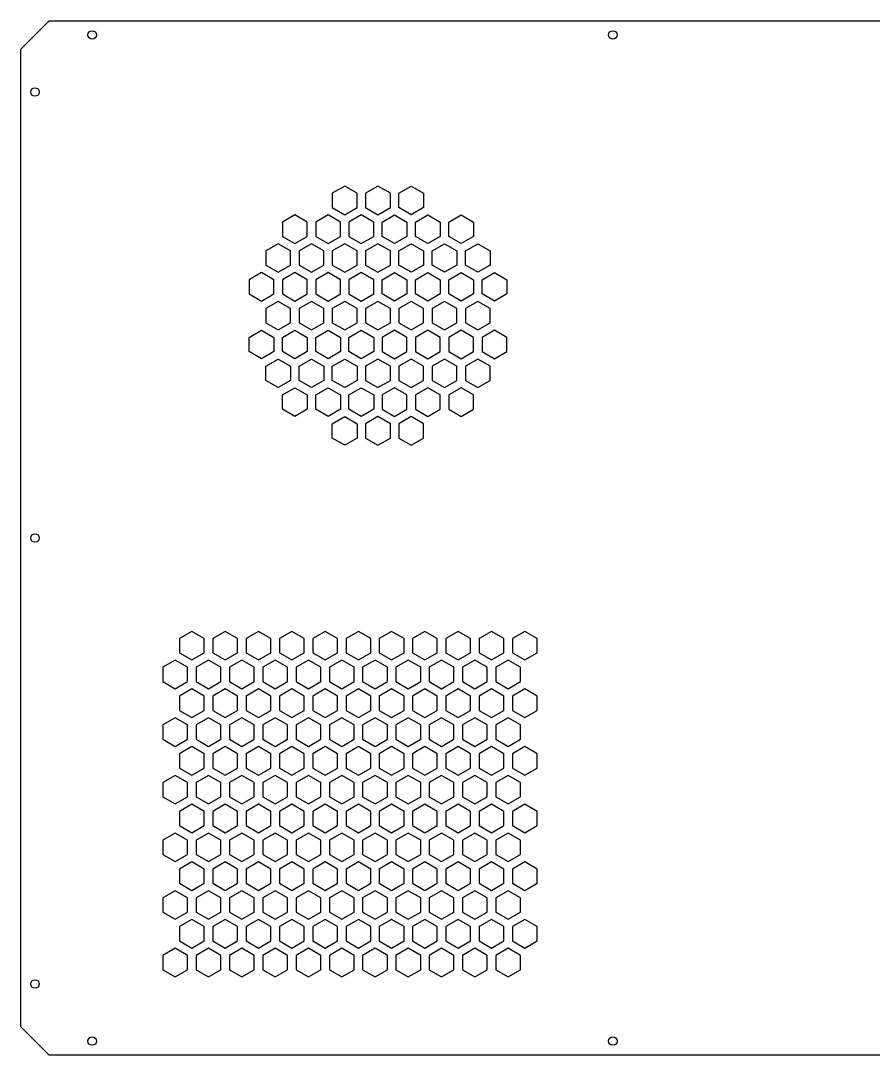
# Model space of a CAD drawing. Header units: millimetres. Extents: x -99 to 498, y -185 to 178.
# Drawn here: x -98.7 to 199.9, y -185 to 177.6 of the extents above; entities that cross this region are included whole.
import ezdxf

# ---------------------------------------------------------------- set-up
doc = ezdxf.new("R2010")
doc.units = ezdxf.units.MM
doc.header["$MEASUREMENT"] = 0
doc.layers.add('layer 1', color=3, linetype='Continuous', lineweight=25)
doc.layers.add('Shape2DView012', color=7, linetype='Continuous')

msp = doc.modelspace()

# ---------------------------------------------------------------- linework, layer by layer
at = {"layer": 'layer 1'}
for centre in [(-73.7082, 172.6), (108.692, 172.6), (-93.7082, 152.6), (-93.7082, -3.7), (-93.7082, -160), (-73.7082, -180), (108.692, -180)]:
    msp.add_circle(centre, 1.5, dxfattribs=at)
at = {"layer": 'Shape2DView012'}
for p, q in [((-98.7082, 167.6), (-88.7082, 177.6)), ((-88.7082, 177.6), (488.492, 177.6)), ((-98.7082, -175), (-98.7082, 167.6)), ((14.7572, 119.617), (10.427, 117.117)), ((10.427, 117.117), (10.427, 112.117)), ((19.0873, 117.117), (14.7572, 119.617)), ((19.0873, 112.117), (19.0873, 117.117)), ((26.4174, 119.617), (22.0873, 117.117)), ((22.0873, 117.117), (22.0873, 112.117)), ((30.7475, 117.117), (26.4174, 119.617)), ((30.7475, 112.117), (30.7475, 117.117)), ((33.7475, 117.117), (38.0777, 119.617)), ((33.7475, 112.117), (33.7475, 117.117)), ((38.0777, 119.617), (42.4078, 117.117)), ((42.4078, 117.117), (42.4078, 112.117)), ((-2.73322, 109.519), (-7.06335, 107.019)), ((1.59691, 107.019), (-2.73322, 109.519)), ((8.92703, 109.519), (4.59691, 107.019)), ((13.2572, 107.019), (8.92703, 109.519)), ((10.427, 112.117), (14.7572, 109.617)), ((14.7572, 109.617), (19.0873, 112.117)), ((20.5873, 109.519), (16.2572, 107.019)), ((24.9174, 107.019), (20.5873, 109.519)), ((22.0873, 112.117), (26.4174, 109.617)), ((26.4174, 109.617), (30.7475, 112.117)), ((27.9174, 107.019), (32.2475, 109.519)), ((32.2475, 109.519), (36.5777, 107.019)), ((38.0777, 109.617), (33.7475, 112.117)), ((42.4078, 112.117), (38.0777, 109.617)), ((39.5777, 107.019), (43.9078, 109.519)), ((43.9078, 109.519), (48.2379, 107.019)), ((51.2379, 107.019), (55.568, 109.519)), ((55.568, 109.519), (59.8982, 107.019)), ((-7.06335, 107.019), (-7.06335, 102.019)), ((1.59691, 102.019), (1.59691, 107.019)), ((4.59691, 107.019), (4.59691, 102.019)), ((13.2572, 102.019), (13.2572, 107.019)), ((16.2572, 107.019), (16.2572, 102.019)), ((24.9174, 102.019), (24.9174, 107.019)), ((27.9174, 102.019), (27.9174, 107.019)), ((36.5777, 107.019), (36.5777, 102.019)), ((39.5777, 102.019), (39.5777, 107.019)), ((48.2379, 107.019), (48.2379, 102.019)), ((51.2379, 102.019), (51.2379, 107.019)), ((59.8982, 107.019), (59.8982, 102.019)), ((-7.06335, 102.019), (-2.73322, 99.5192)), ((-2.73322, 99.5192), (1.59691, 102.019)), ((4.59691, 102.019), (8.92703, 99.5192)), ((8.92703, 99.5192), (13.2572, 102.019)), ((16.2572, 102.019), (20.5873, 99.5192)), ((20.5873, 99.5192), (24.9174, 102.019)), ((32.2475, 99.5192), (27.9174, 102.019)), ((36.5777, 102.019), (32.2475, 99.5192)), ((43.9078, 99.5192), (39.5777, 102.019)), ((48.2379, 102.019), (43.9078, 99.5192)), ((55.568, 99.5192), (51.2379, 102.019)), ((59.8982, 102.019), (55.568, 99.5192)), ((-8.56335, 99.4212), (-12.8935, 96.9212)), ((-4.23322, 96.9212), (-8.56335, 99.4212)), ((3.09691, 99.4212), (-1.23322, 96.9212)), ((7.42703, 96.9212), (3.09691, 99.4212)), ((14.7572, 99.4212), (10.427, 96.9212)), ((19.0873, 96.9212), (14.7572, 99.4212)), ((26.4174, 99.4212), (22.0873, 96.9212)), ((30.7475, 96.9212), (26.4174, 99.4212)), ((33.7475, 96.9212), (38.0777, 99.4212)), ((38.0777, 99.4212), (42.4078, 96.9212)), ((45.4078, 96.9212), (49.7379, 99.4212)), ((49.7379, 99.4212), (54.068, 96.9212)), ((57.068, 96.9212), (61.3982, 99.4212)), ((61.3982, 99.4212), (65.7283, 96.9212)), ((-12.8935, 96.9212), (-12.8935, 91.9212)), ((-4.23322, 91.9212), (-4.23322, 96.9212)), ((-1.23322, 96.9212), (-1.23322, 91.9212)), ((7.42703, 91.9212), (7.42703, 96.9212)), ((10.427, 96.9212), (10.427, 91.9212)), ((19.0873, 91.9212), (19.0873, 96.9212)), ((22.0873, 96.9212), (22.0873, 91.9212)), ((30.7475, 91.9212), (30.7475, 96.9212)), ((33.7475, 91.9212), (33.7475, 96.9212)), ((42.4078, 96.9212), (42.4078, 91.9212)), ((45.4078, 91.9212), (45.4078, 96.9212)), ((54.068, 96.9212), (54.068, 91.9212)), ((57.068, 91.9212), (57.068, 96.9212)), ((65.7283, 96.9212), (65.7283, 91.9212)), ((-12.8935, 91.9212), (-8.56335, 89.4212)), ((-8.56335, 89.4212), (-4.23322, 91.9212)), ((-1.23322, 91.9212), (3.09691, 89.4212)), ((3.09691, 89.4212), (7.42703, 91.9212)), ((10.427, 91.9212), (14.7572, 89.4212)), ((14.7572, 89.4212), (19.0873, 91.9212)), ((22.0873, 91.9212), (26.4174, 89.4212)), ((26.4174, 89.4212), (30.7475, 91.9212)), ((38.0777, 89.4212), (33.7475, 91.9212)), ((42.4078, 91.9212), (38.0777, 89.4212)), ((49.7379, 89.4212), (45.4078, 91.9212)), ((54.068, 91.9212), (49.7379, 89.4212)), ((61.3982, 89.4212), (57.068, 91.9212)), ((65.7283, 91.9212), (61.3982, 89.4212)), ((-14.3935, 89.3231), (-18.7236, 86.8231)), ((-10.0633, 86.8231), (-14.3935, 89.3231)), ((-2.73322, 89.3231), (-7.06335, 86.8231)), ((1.59691, 86.8231), (-2.73322, 89.3231)), ((8.92703, 89.3231), (4.59691, 86.8231)), ((13.2572, 86.8231), (8.92703, 89.3231)), ((20.5873, 89.3231), (16.2572, 86.8231)), ((24.9174, 86.8231), (20.5873, 89.3231)), ((27.9174, 86.8231), (32.2475, 89.3231)), ((32.2475, 89.3231), (36.5777, 86.8231)), ((39.5777, 86.8231), (43.9078, 89.3231)), ((43.9078, 89.3231), (48.2379, 86.8231)), ((51.2379, 86.8231), (55.568, 89.3231)), ((55.568, 89.3231), (59.8982, 86.8231)), ((62.8982, 86.8231), (67.2283, 89.3231)), ((67.2283, 89.3231), (71.5584, 86.8231)), ((-18.7236, 86.8231), (-18.7236, 81.8231)), ((-10.0633, 81.8231), (-10.0633, 86.8231)), ((-7.06335, 86.8231), (-7.06335, 81.8231)), ((1.59691, 81.8231), (1.59691, 86.8231)), ((4.59691, 86.8231), (4.59691, 81.8231)), ((13.2572, 81.8231), (13.2572, 86.8231)), ((16.2572, 86.8231), (16.2572, 81.8231)), ((24.9174, 81.8231), (24.9174, 86.8231)), ((27.9174, 81.8231), (27.9174, 86.8231)), ((36.5777, 86.8231), (36.5777, 81.8231)), ((39.5777, 81.8231), (39.5777, 86.8231)), ((48.2379, 86.8231), (48.2379, 81.8231)), ((51.2379, 81.8231), (51.2379, 86.8231)), ((59.8982, 86.8231), (59.8982, 81.8231)), ((62.8982, 81.8231), (62.8982, 86.8231)), ((71.5584, 86.8231), (71.5584, 81.8231)), ((-18.7236, 81.8231), (-14.3935, 79.3231)), ((-14.3935, 79.3231), (-10.0633, 81.8231)), ((-7.06335, 81.8231), (-2.73322, 79.3231)), ((-2.73322, 79.3231), (1.59691, 81.8231)), ((4.59691, 81.8231), (8.92703, 79.3231)), ((8.92703, 79.3231), (13.2572, 81.8231)), ((16.2572, 81.8231), (20.5873, 79.3231)), ((20.5873, 79.3231), (24.9174, 81.8231)), ((32.2475, 79.3231), (27.9174, 81.8231)), ((36.5777, 81.8231), (32.2475, 79.3231)), ((43.9078, 79.3231), (39.5777, 81.8231)), ((48.2379, 81.8231), (43.9078, 79.3231)), ((55.568, 79.3231), (51.2379, 81.8231)), ((59.8982, 81.8231), (55.568, 79.3231)), ((67.2283, 79.3231), (62.8982, 81.8231)), ((71.5584, 81.8231), (67.2283, 79.3231)), ((-8.56335, 79.225), (-12.8935, 76.725)), ((-12.8935, 76.725), (-12.8935, 71.725)), ((-4.23322, 76.725), (-8.56335, 79.225)), ((-4.23322, 71.725), (-4.23322, 76.725)), ((3.09691, 79.225), (-1.23322, 76.725)), ((-1.23322, 76.725), (-1.23322, 71.725)), ((7.42703, 76.725), (3.09691, 79.225)), ((7.42703, 71.725), (7.42703, 76.725)), ((14.7572, 79.225), (10.427, 76.725)), ((10.427, 76.725), (10.427, 71.725)), ((19.0873, 76.725), (14.7572, 79.225)), ((19.0873, 71.725), (19.0873, 76.725)), ((26.4174, 79.225), (22.0873, 76.725)), ((22.0873, 76.725), (22.0873, 71.725)), ((30.7475, 76.725), (26.4174, 79.225)), ((30.7475, 71.725), (30.7475, 76.725)), ((38.0777, 79.225), (33.7475, 76.725)), ((33.7475, 76.725), (33.7475, 71.725)), ((42.4078, 76.725), (38.0777, 79.225)), ((42.4078, 71.725), (42.4078, 76.725)), ((49.7379, 79.225), (45.4078, 76.725)), ((45.4078, 76.725), (45.4078, 71.725)), ((54.068, 76.725), (49.7379, 79.225)), ((54.068, 71.725), (54.068, 76.725)), ((61.3982, 79.225), (57.068, 76.725)), ((57.068, 76.725), (57.068, 71.725)), ((65.7283, 76.725), (61.3982, 79.225)), ((65.7283, 71.725), (65.7283, 76.725)), ((-18.7236, 66.6269), (-14.3935, 69.1269)), ((-14.3935, 69.1269), (-10.0633, 66.6269)), ((-12.8935, 71.725), (-8.56335, 69.225)), ((-8.56335, 69.225), (-4.23322, 71.725)), ((-7.06335, 66.6269), (-2.73322, 69.1269)), ((-2.73322, 69.1269), (1.59691, 66.6269)), ((-1.23322, 71.725), (3.09691, 69.225)), ((3.09691, 69.225), (7.42703, 71.725)), ((4.59691, 66.6269), (8.92703, 69.1269)), ((8.92703, 69.1269), (13.2572, 66.6269)), ((10.427, 71.725), (14.7572, 69.225)), ((14.7572, 69.225), (19.0873, 71.725)), ((16.2572, 66.6269), (20.5873, 69.1269)), ((20.5873, 69.1269), (24.9174, 66.6269)), ((22.0873, 71.725), (26.4174, 69.225)), ((26.4174, 69.225), (30.7475, 71.725)), ((32.2475, 69.1269), (27.9174, 66.6269)), ((36.5777, 66.6269), (32.2475, 69.1269)), ((33.7475, 71.725), (38.0777, 69.225)), ((38.0777, 69.225), (42.4078, 71.725)), ((43.9078, 69.1269), (39.5777, 66.6269)), ((48.2379, 66.6269), (43.9078, 69.1269)), ((45.4078, 71.725), (49.7379, 69.225)), ((49.7379, 69.225), (54.068, 71.725)), ((55.568, 69.1269), (51.2379, 66.6269)), ((59.8982, 66.6269), (55.568, 69.1269)), ((57.068, 71.725), (61.3982, 69.225)), ((61.3982, 69.225), (65.7283, 71.725)), ((67.2283, 69.1269), (62.8982, 66.6269)), ((71.5584, 66.6269), (67.2283, 69.1269)), ((-18.7236, 61.6269), (-18.7236, 66.6269)), ((-10.0633, 66.6269), (-10.0633, 61.6269)), ((-7.06335, 61.6269), (-7.06335, 66.6269)), ((1.59691, 66.6269), (1.59691, 61.6269)), ((4.59691, 61.6269), (4.59691, 66.6269)), ((13.2572, 66.6269), (13.2572, 61.6269)), ((16.2572, 61.6269), (16.2572, 66.6269)), ((24.9174, 66.6269), (24.9174, 61.6269)), ((27.9174, 66.6269), (27.9174, 61.6269)), ((36.5777, 61.6269), (36.5777, 66.6269)), ((39.5777, 66.6269), (39.5777, 61.6269)), ((48.2379, 61.6269), (48.2379, 66.6269)), ((51.2379, 66.6269), (51.2379, 61.6269)), ((59.8982, 61.6269), (59.8982, 66.6269)), ((62.8982, 66.6269), (62.8982, 61.6269)), ((71.5584, 61.6269), (71.5584, 66.6269)), ((-14.3935, 59.1269), (-18.7236, 61.6269)), ((-10.0633, 61.6269), (-14.3935, 59.1269)), ((-12.8935, 56.5288), (-8.56335, 59.0288)), ((-8.56335, 59.0288), (-4.23322, 56.5288)), ((-2.73322, 59.1269), (-7.06335, 61.6269)), ((1.59691, 61.6269), (-2.73322, 59.1269)), ((-1.23322, 56.5288), (3.09691, 59.0288)), ((3.09691, 59.0288), (7.42703, 56.5288)), ((8.92703, 59.1269), (4.59691, 61.6269)), ((13.2572, 61.6269), (8.92703, 59.1269)), ((10.427, 56.5288), (14.7572, 59.0288)), ((14.7572, 59.0288), (19.0873, 56.5288)), ((20.5873, 59.1269), (16.2572, 61.6269)), ((24.9174, 61.6269), (20.5873, 59.1269)), ((26.4174, 59.0288), (22.0873, 56.5288)), ((30.7475, 56.5288), (26.4174, 59.0288)), ((27.9174, 61.6269), (32.2475, 59.1269)), ((32.2475, 59.1269), (36.5777, 61.6269)), ((38.0777, 59.0288), (33.7475, 56.5288)), ((42.4078, 56.5288), (38.0777, 59.0288)), ((39.5777, 61.6269), (43.9078, 59.1269)), ((43.9078, 59.1269), (48.2379, 61.6269)), ((49.7379, 59.0288), (45.4078, 56.5288)), ((54.068, 56.5288), (49.7379, 59.0288)), ((51.2379, 61.6269), (55.568, 59.1269)), ((55.568, 59.1269), (59.8982, 61.6269)), ((61.3982, 59.0288), (57.068, 56.5288)), ((65.7283, 56.5288), (61.3982, 59.0288)), ((62.8982, 61.6269), (67.2283, 59.1269)), ((67.2283, 59.1269), (71.5584, 61.6269)), ((-12.8935, 51.5288), (-12.8935, 56.5288)), ((-4.23322, 56.5288), (-4.23322, 51.5288)), ((-1.23322, 51.5288), (-1.23322, 56.5288)), ((7.42703, 56.5288), (7.42703, 51.5288)), ((10.427, 51.5288), (10.427, 56.5288)), ((19.0873, 56.5288), (19.0873, 51.5288)), ((22.0873, 56.5288), (22.0873, 51.5288)), ((30.7475, 51.5288), (30.7475, 56.5288)), ((33.7475, 56.5288), (33.7475, 51.5288)), ((42.4078, 51.5288), (42.4078, 56.5288)), ((45.4078, 56.5288), (45.4078, 51.5288)), ((54.068, 51.5288), (54.068, 56.5288)), ((57.068, 56.5288), (57.068, 51.5288)), ((65.7283, 51.5288), (65.7283, 56.5288)), ((-8.56335, 49.0288), (-12.8935, 51.5288)), ((-4.23322, 51.5288), (-8.56335, 49.0288)), ((3.09691, 49.0288), (-1.23322, 51.5288)), ((7.42703, 51.5288), (3.09691, 49.0288)), ((14.7572, 49.0288), (10.427, 51.5288)), ((19.0873, 51.5288), (14.7572, 49.0288)), ((22.0873, 51.5288), (26.4174, 49.0288)), ((26.4174, 49.0288), (30.7475, 51.5288)), ((33.7475, 51.5288), (38.0777, 49.0288)), ((38.0777, 49.0288), (42.4078, 51.5288)), ((45.4078, 51.5288), (49.7379, 49.0288)), ((49.7379, 49.0288), (54.068, 51.5288)), ((57.068, 51.5288), (61.3982, 49.0288)), ((61.3982, 49.0288), (65.7283, 51.5288)), ((-7.06335, 46.4308), (-2.73322, 48.9308)), ((-2.73322, 48.9308), (1.59691, 46.4308)), ((4.59691, 46.4308), (8.92703, 48.9308)), ((8.92703, 48.9308), (13.2572, 46.4308)), ((16.2572, 46.4308), (20.5873, 48.9308)), ((20.5873, 48.9308), (24.9174, 46.4308)), ((32.2475, 48.9308), (27.9174, 46.4308)), ((36.5777, 46.4308), (32.2475, 48.9308)), ((43.9078, 48.9308), (39.5777, 46.4308)), ((48.2379, 46.4308), (43.9078, 48.9308)), ((55.568, 48.9308), (51.2379, 46.4308)), ((59.8982, 46.4308), (55.568, 48.9308)), ((-7.06335, 41.4308), (-7.06335, 46.4308)), ((1.59691, 46.4308), (1.59691, 41.4308)), ((4.59691, 41.4308), (4.59691, 46.4308)), ((13.2572, 46.4308), (13.2572, 41.4308)), ((16.2572, 41.4308), (16.2572, 46.4308)), ((24.9174, 46.4308), (24.9174, 41.4308)), ((27.9174, 46.4308), (27.9174, 41.4308)), ((36.5777, 41.4308), (36.5777, 46.4308)), ((39.5777, 46.4308), (39.5777, 41.4308)), ((48.2379, 41.4308), (48.2379, 46.4308)), ((51.2379, 46.4308), (51.2379, 41.4308)), ((59.8982, 41.4308), (59.8982, 46.4308)), ((-2.73322, 38.9308), (-7.06335, 41.4308)), ((1.59691, 41.4308), (-2.73322, 38.9308)), ((8.92703, 38.9308), (4.59691, 41.4308)), ((13.2572, 41.4308), (8.92703, 38.9308)), ((20.5873, 38.9308), (16.2572, 41.4308)), ((24.9174, 41.4308), (20.5873, 38.9308)), ((27.9174, 41.4308), (32.2475, 38.9308)), ((32.2475, 38.9308), (36.5777, 41.4308)), ((39.5777, 41.4308), (43.9078, 38.9308)), ((43.9078, 38.9308), (48.2379, 41.4308)), ((51.2379, 41.4308), (55.568, 38.9308)), ((55.568, 38.9308), (59.8982, 41.4308)), ((10.427, 36.3327), (14.7572, 38.8327)), ((10.427, 31.3327), (10.427, 36.3327)), ((14.7572, 38.8327), (19.0873, 36.3327)), ((19.0873, 36.3327), (19.0873, 31.3327)), ((26.4174, 38.8327), (22.0873, 36.3327)), ((22.0873, 36.3327), (22.0873, 31.3327)), ((30.7475, 36.3327), (26.4174, 38.8327)), ((30.7475, 31.3327), (30.7475, 36.3327)), ((38.0777, 38.8327), (33.7475, 36.3327)), ((33.7475, 36.3327), (33.7475, 31.3327)), ((42.4078, 36.3327), (38.0777, 38.8327)), ((42.4078, 31.3327), (42.4078, 36.3327)), ((14.7572, 28.8327), (10.427, 31.3327)), ((19.0873, 31.3327), (14.7572, 28.8327)), ((22.0873, 31.3327), (26.4174, 28.8327)), ((26.4174, 28.8327), (30.7475, 31.3327)), ((33.7475, 31.3327), (38.0777, 28.8327)), ((38.0777, 28.8327), (42.4078, 31.3327)), ((-38.75, -36.4212), (-43.0801, -38.9212)), ((-43.0801, -38.9212), (-43.0801, -43.9212)), ((-34.4199, -38.9212), (-38.75, -36.4212)), ((-34.4199, -43.9212), (-34.4199, -38.9212)), ((-27.0898, -36.4212), (-31.4199, -38.9212)), ((-31.4199, -38.9212), (-31.4199, -43.9212)), ((-22.7596, -38.9212), (-27.0898, -36.4212)), ((-22.7596, -43.9212), (-22.7596, -38.9212)), ((-15.4295, -36.4212), (-19.7596, -38.9212)), ((-19.7596, -38.9212), (-19.7596, -43.9212)), ((-11.0994, -38.9212), (-15.4295, -36.4212)), ((-11.0994, -43.9212), (-11.0994, -38.9212)), ((-3.76925, -36.4212), (-8.09938, -38.9212)), ((-8.09938, -38.9212), (-8.09938, -43.9212)), ((0.56088, -38.9212), (-3.76925, -36.4212)), ((0.56088, -43.9212), (0.56088, -38.9212)), ((7.891, -36.4212), (3.56088, -38.9212)), ((3.56088, -38.9212), (3.56088, -43.9212)), ((12.2211, -38.9212), (7.891, -36.4212)), ((12.2211, -43.9212), (12.2211, -38.9212)), ((19.5513, -36.4212), (15.2211, -38.9212)), ((15.2211, -38.9212), (15.2211, -43.9212)), ((23.8814, -38.9212), (19.5513, -36.4212)), ((23.8814, -43.9212), (23.8814, -38.9212)), ((31.2115, -36.4212), (26.8814, -38.9212)), ((26.8814, -38.9212), (26.8814, -43.9212)), ((35.5416, -38.9212), (31.2115, -36.4212)), ((35.5416, -43.9212), (35.5416, -38.9212)), ((42.8718, -36.4212), (38.5416, -38.9212)), ((38.5416, -38.9212), (38.5416, -43.9212)), ((47.2019, -38.9212), (42.8718, -36.4212)), ((47.2019, -43.9212), (47.2019, -38.9212)), ((54.532, -36.4212), (50.2019, -38.9212)), ((50.2019, -38.9212), (50.2019, -43.9212)), ((58.8621, -38.9212), (54.532, -36.4212)), ((58.8621, -43.9212), (58.8621, -38.9212)), ((66.1923, -36.4212), (61.8621, -38.9212)), ((61.8621, -38.9212), (61.8621, -43.9212)), ((70.5224, -38.9212), (66.1923, -36.4212)), ((70.5224, -43.9212), (70.5224, -38.9212)), ((77.8525, -36.4212), (73.5224, -38.9212)), ((73.5224, -38.9212), (73.5224, -43.9212)), ((82.1827, -38.9212), (77.8525, -36.4212)), ((82.1827, -43.9212), (82.1827, -38.9212)), ((-44.5801, -46.5192), (-48.9103, -49.0192)), ((-40.25, -49.0192), (-44.5801, -46.5192)), ((-43.0801, -43.9212), (-38.75, -46.4212)), ((-38.75, -46.4212), (-34.4199, -43.9212)), ((-32.9199, -46.5192), (-37.25, -49.0192)), ((-28.5898, -49.0192), (-32.9199, -46.5192)), ((-31.4199, -43.9212), (-27.0898, -46.4212)), ((-27.0898, -46.4212), (-22.7596, -43.9212)), ((-21.2596, -46.5192), (-25.5898, -49.0192)), ((-16.9295, -49.0192), (-21.2596, -46.5192)), ((-19.7596, -43.9212), (-15.4295, -46.4212)), ((-15.4295, -46.4212), (-11.0994, -43.9212)), ((-9.59938, -46.5192), (-13.9295, -49.0192)), ((-5.26925, -49.0192), (-9.59938, -46.5192)), ((-8.09938, -43.9212), (-3.76925, -46.4212)), ((-3.76925, -46.4212), (0.56088, -43.9212)), ((2.06088, -46.5192), (-2.26925, -49.0192)), ((6.391, -49.0192), (2.06088, -46.5192)), ((3.56088, -43.9212), (7.891, -46.4212)), ((7.891, -46.4212), (12.2211, -43.9212)), ((13.7211, -46.5192), (9.391, -49.0192)), ((18.0513, -49.0192), (13.7211, -46.5192)), ((15.2211, -43.9212), (19.5513, -46.4212)), ((19.5513, -46.4212), (23.8814, -43.9212)), ((25.3814, -46.5192), (21.0513, -49.0192)), ((29.7115, -49.0192), (25.3814, -46.5192)), ((26.8814, -43.9212), (31.2115, -46.4212)), ((31.2115, -46.4212), (35.5416, -43.9212)), ((37.0416, -46.5192), (32.7115, -49.0192)), ((41.3718, -49.0192), (37.0416, -46.5192)), ((38.5416, -43.9212), (42.8718, -46.4212)), ((42.8718, -46.4212), (47.2019, -43.9212)), ((48.7019, -46.5192), (44.3718, -49.0192)), ((53.032, -49.0192), (48.7019, -46.5192)), ((50.2019, -43.9212), (54.532, -46.4212)), ((54.532, -46.4212), (58.8621, -43.9212)), ((60.3621, -46.5192), (56.032, -49.0192)), ((64.6923, -49.0192), (60.3621, -46.5192)), ((61.8621, -43.9212), (66.1923, -46.4212)), ((66.1923, -46.4212), (70.5224, -43.9212)), ((72.0224, -46.5192), (67.6923, -49.0192)), ((76.3525, -49.0192), (72.0224, -46.5192)), ((73.5224, -43.9212), (77.8525, -46.4212)), ((77.8525, -46.4212), (82.1827, -43.9212)), ((-48.9103, -49.0192), (-48.9103, -54.0192)), ((-40.25, -54.0192), (-40.25, -49.0192)), ((-37.25, -49.0192), (-37.25, -54.0192)), ((-28.5898, -54.0192), (-28.5898, -49.0192)), ((-25.5898, -49.0192), (-25.5898, -54.0192)), ((-16.9295, -54.0192), (-16.9295, -49.0192)), ((-13.9295, -49.0192), (-13.9295, -54.0192)), ((-5.26925, -54.0192), (-5.26925, -49.0192)), ((-2.26925, -49.0192), (-2.26925, -54.0192)), ((6.391, -54.0192), (6.391, -49.0192)), ((9.391, -49.0192), (9.391, -54.0192)), ((18.0513, -54.0192), (18.0513, -49.0192)), ((21.0513, -49.0192), (21.0513, -54.0192)), ((29.7115, -54.0192), (29.7115, -49.0192)), ((32.7115, -49.0192), (32.7115, -54.0192)), ((41.3718, -54.0192), (41.3718, -49.0192)), ((44.3718, -49.0192), (44.3718, -54.0192)), ((53.032, -54.0192), (53.032, -49.0192)), ((56.032, -49.0192), (56.032, -54.0192)), ((64.6923, -54.0192), (64.6923, -49.0192)), ((67.6923, -49.0192), (67.6923, -54.0192)), ((76.3525, -54.0192), (76.3525, -49.0192)), ((-48.9103, -54.0192), (-44.5801, -56.5192)), ((-44.5801, -56.5192), (-40.25, -54.0192)), ((-37.25, -54.0192), (-32.9199, -56.5192)), ((-32.9199, -56.5192), (-28.5898, -54.0192)), ((-25.5898, -54.0192), (-21.2596, -56.5192)), ((-21.2596, -56.5192), (-16.9295, -54.0192)), ((-13.9295, -54.0192), (-9.59938, -56.5192)), ((-9.59938, -56.5192), (-5.26925, -54.0192)), ((-2.26925, -54.0192), (2.06088, -56.5192)), ((2.06088, -56.5192), (6.391, -54.0192)), ((9.391, -54.0192), (13.7211, -56.5192)), ((13.7211, -56.5192), (18.0513, -54.0192)), ((21.0513, -54.0192), (25.3814, -56.5192)), ((25.3814, -56.5192), (29.7115, -54.0192)), ((32.7115, -54.0192), (37.0416, -56.5192)), ((37.0416, -56.5192), (41.3718, -54.0192)), ((44.3718, -54.0192), (48.7019, -56.5192)), ((48.7019, -56.5192), (53.032, -54.0192)), ((56.032, -54.0192), (60.3621, -56.5192)), ((60.3621, -56.5192), (64.6923, -54.0192)), ((67.6923, -54.0192), (72.0224, -56.5192)), ((72.0224, -56.5192), (76.3525, -54.0192)), ((-38.75, -56.6173), (-43.0801, -59.1173)), ((-34.4199, -59.1173), (-38.75, -56.6173)), ((-27.0898, -56.6173), (-31.4199, -59.1173)), ((-22.7596, -59.1173), (-27.0898, -56.6173)), ((-15.4295, -56.6173), (-19.7596, -59.1173)), ((-11.0994, -59.1173), (-15.4295, -56.6173)), ((-3.76925, -56.6173), (-8.09938, -59.1173)), ((0.56088, -59.1173), (-3.76925, -56.6173)), ((7.891, -56.6173), (3.56088, -59.1173)), ((12.2211, -59.1173), (7.891, -56.6173)), ((19.5513, -56.6173), (15.2211, -59.1173)), ((23.8814, -59.1173), (19.5513, -56.6173)), ((31.2115, -56.6173), (26.8814, -59.1173)), ((35.5416, -59.1173), (31.2115, -56.6173)), ((42.8718, -56.6173), (38.5416, -59.1173)), ((47.2019, -59.1173), (42.8718, -56.6173)), ((54.532, -56.6173), (50.2019, -59.1173)), ((58.8621, -59.1173), (54.532, -56.6173)), ((66.1923, -56.6173), (61.8621, -59.1173)), ((70.5224, -59.1173), (66.1923, -56.6173)), ((77.8525, -56.6173), (73.5224, -59.1173)), ((82.1827, -59.1173), (77.8525, -56.6173)), ((-43.0801, -59.1173), (-43.0801, -64.1173)), ((-34.4199, -64.1173), (-34.4199, -59.1173)), ((-31.4199, -59.1173), (-31.4199, -64.1173)), ((-22.7596, -64.1173), (-22.7596, -59.1173)), ((-19.7596, -59.1173), (-19.7596, -64.1173)), ((-11.0994, -64.1173), (-11.0994, -59.1173)), ((-8.09938, -59.1173), (-8.09938, -64.1173)), ((0.56088, -64.1173), (0.56088, -59.1173)), ((3.56088, -59.1173), (3.56088, -64.1173)), ((12.2211, -64.1173), (12.2211, -59.1173)), ((15.2211, -59.1173), (15.2211, -64.1173)), ((23.8814, -64.1173), (23.8814, -59.1173)), ((26.8814, -59.1173), (26.8814, -64.1173)), ((35.5416, -64.1173), (35.5416, -59.1173)), ((38.5416, -59.1173), (38.5416, -64.1173)), ((47.2019, -64.1173), (47.2019, -59.1173)), ((50.2019, -59.1173), (50.2019, -64.1173)), ((58.8621, -64.1173), (58.8621, -59.1173)), ((61.8621, -59.1173), (61.8621, -64.1173)), ((70.5224, -64.1173), (70.5224, -59.1173)), ((73.5224, -59.1173), (73.5224, -64.1173)), ((82.1827, -64.1173), (82.1827, -59.1173)), ((-43.0801, -64.1173), (-38.75, -66.6173)), ((-38.75, -66.6173), (-34.4199, -64.1173)), ((-31.4199, -64.1173), (-27.0898, -66.6173)), ((-27.0898, -66.6173), (-22.7596, -64.1173)), ((-19.7596, -64.1173), (-15.4295, -66.6173)), ((-15.4295, -66.6173), (-11.0994, -64.1173)), ((-8.09938, -64.1173), (-3.76925, -66.6173)), ((-3.76925, -66.6173), (0.56088, -64.1173)), ((3.56088, -64.1173), (7.891, -66.6173)), ((7.891, -66.6173), (12.2211, -64.1173)), ((15.2211, -64.1173), (19.5513, -66.6173)), ((19.5513, -66.6173), (23.8814, -64.1173)), ((26.8814, -64.1173), (31.2115, -66.6173)), ((31.2115, -66.6173), (35.5416, -64.1173)), ((38.5416, -64.1173), (42.8718, -66.6173)), ((42.8718, -66.6173), (47.2019, -64.1173)), ((50.2019, -64.1173), (54.532, -66.6173)), ((54.532, -66.6173), (58.8621, -64.1173)), ((61.8621, -64.1173), (66.1923, -66.6173)), ((66.1923, -66.6173), (70.5224, -64.1173)), ((73.5224, -64.1173), (77.8525, -66.6173)), ((77.8525, -66.6173), (82.1827, -64.1173)), ((-44.5801, -66.7154), (-48.9103, -69.2154)), ((-40.25, -69.2154), (-44.5801, -66.7154)), ((-32.9199, -66.7154), (-37.25, -69.2154)), ((-28.5898, -69.2154), (-32.9199, -66.7154)), ((-21.2596, -66.7154), (-25.5898, -69.2154)), ((-16.9295, -69.2154), (-21.2596, -66.7154)), ((-9.59938, -66.7154), (-13.9295, -69.2154)), ((-5.26925, -69.2154), (-9.59938, -66.7154)), ((2.06088, -66.7154), (-2.26925, -69.2154)), ((6.391, -69.2154), (2.06088, -66.7154)), ((13.7211, -66.7154), (9.391, -69.2154)), ((18.0513, -69.2154), (13.7211, -66.7154)), ((25.3814, -66.7154), (21.0513, -69.2154)), ((29.7115, -69.2154), (25.3814, -66.7154)), ((37.0416, -66.7154), (32.7115, -69.2154)), ((41.3718, -69.2154), (37.0416, -66.7154)), ((48.7019, -66.7154), (44.3718, -69.2154)), ((53.032, -69.2154), (48.7019, -66.7154)), ((60.3621, -66.7154), (56.032, -69.2154)), ((64.6923, -69.2154), (60.3621, -66.7154)), ((72.0224, -66.7154), (67.6923, -69.2154)), ((76.3525, -69.2154), (72.0224, -66.7154)), ((-48.9103, -69.2154), (-48.9103, -74.2154)), ((-40.25, -74.2154), (-40.25, -69.2154)), ((-37.25, -69.2154), (-37.25, -74.2154)), ((-28.5898, -74.2154), (-28.5898, -69.2154)), ((-25.5898, -69.2154), (-25.5898, -74.2154)), ((-16.9295, -74.2154), (-16.9295, -69.2154)), ((-13.9295, -69.2154), (-13.9295, -74.2154)), ((-5.26925, -74.2154), (-5.26925, -69.2154)), ((-2.26925, -69.2154), (-2.26925, -74.2154)), ((6.391, -74.2154), (6.391, -69.2154)), ((9.391, -69.2154), (9.391, -74.2154)), ((18.0513, -74.2154), (18.0513, -69.2154)), ((21.0513, -69.2154), (21.0513, -74.2154)), ((29.7115, -74.2154), (29.7115, -69.2154)), ((32.7115, -69.2154), (32.7115, -74.2154)), ((41.3718, -74.2154), (41.3718, -69.2154)), ((44.3718, -69.2154), (44.3718, -74.2154)), ((53.032, -74.2154), (53.032, -69.2154)), ((56.032, -69.2154), (56.032, -74.2154)), ((64.6923, -74.2154), (64.6923, -69.2154)), ((67.6923, -69.2154), (67.6923, -74.2154)), ((76.3525, -74.2154), (76.3525, -69.2154)), ((-48.9103, -74.2154), (-44.5801, -76.7154)), ((-44.5801, -76.7154), (-40.25, -74.2154)), ((-37.25, -74.2154), (-32.9199, -76.7154)), ((-32.9199, -76.7154), (-28.5898, -74.2154)), ((-25.5898, -74.2154), (-21.2596, -76.7154)), ((-21.2596, -76.7154), (-16.9295, -74.2154)), ((-13.9295, -74.2154), (-9.59938, -76.7154)), ((-9.59938, -76.7154), (-5.26925, -74.2154)), ((-2.26925, -74.2154), (2.06088, -76.7154)), ((2.06088, -76.7154), (6.391, -74.2154)), ((9.391, -74.2154), (13.7211, -76.7154)), ((13.7211, -76.7154), (18.0513, -74.2154)), ((21.0513, -74.2154), (25.3814, -76.7154)), ((25.3814, -76.7154), (29.7115, -74.2154)), ((32.7115, -74.2154), (37.0416, -76.7154)), ((37.0416, -76.7154), (41.3718, -74.2154)), ((44.3718, -74.2154), (48.7019, -76.7154)), ((48.7019, -76.7154), (53.032, -74.2154)), ((56.032, -74.2154), (60.3621, -76.7154)), ((60.3621, -76.7154), (64.6923, -74.2154)), ((67.6923, -74.2154), (72.0224, -76.7154)), ((72.0224, -76.7154), (76.3525, -74.2154)), ((-38.75, -76.8135), (-43.0801, -79.3135)), ((-43.0801, -79.3135), (-43.0801, -84.3135)), ((-34.4199, -79.3135), (-38.75, -76.8135)), ((-34.4199, -84.3135), (-34.4199, -79.3135)), ((-27.0898, -76.8135), (-31.4199, -79.3135)), ((-31.4199, -79.3135), (-31.4199, -84.3135)), ((-22.7596, -79.3135), (-27.0898, -76.8135)), ((-22.7596, -84.3135), (-22.7596, -79.3135)), ((-15.4295, -76.8135), (-19.7596, -79.3135)), ((-19.7596, -79.3135), (-19.7596, -84.3135)), ((-11.0994, -79.3135), (-15.4295, -76.8135)), ((-11.0994, -84.3135), (-11.0994, -79.3135)), ((-3.76925, -76.8135), (-8.09938, -79.3135)), ((-8.09938, -79.3135), (-8.09938, -84.3135)), ((0.56088, -79.3135), (-3.76925, -76.8135)), ((0.56088, -84.3135), (0.56088, -79.3135)), ((7.891, -76.8135), (3.56088, -79.3135)), ((3.56088, -79.3135), (3.56088, -84.3135)), ((12.2211, -79.3135), (7.891, -76.8135)), ((12.2211, -84.3135), (12.2211, -79.3135)), ((19.5513, -76.8135), (15.2211, -79.3135)), ((15.2211, -79.3135), (15.2211, -84.3135)), ((23.8814, -79.3135), (19.5513, -76.8135)), ((23.8814, -84.3135), (23.8814, -79.3135)), ((31.2115, -76.8135), (26.8814, -79.3135)), ((26.8814, -79.3135), (26.8814, -84.3135)), ((35.5416, -79.3135), (31.2115, -76.8135)), ((35.5416, -84.3135), (35.5416, -79.3135)), ((42.8718, -76.8135), (38.5416, -79.3135)), ((38.5416, -79.3135), (38.5416, -84.3135)), ((47.2019, -79.3135), (42.8718, -76.8135)), ((47.2019, -84.3135), (47.2019, -79.3135)), ((54.532, -76.8135), (50.2019, -79.3135)), ((50.2019, -79.3135), (50.2019, -84.3135)), ((58.8621, -79.3135), (54.532, -76.8135)), ((58.8621, -84.3135), (58.8621, -79.3135)), ((66.1923, -76.8135), (61.8621, -79.3135)), ((61.8621, -79.3135), (61.8621, -84.3135)), ((70.5224, -79.3135), (66.1923, -76.8135)), ((70.5224, -84.3135), (70.5224, -79.3135)), ((77.8525, -76.8135), (73.5224, -79.3135)), ((73.5224, -79.3135), (73.5224, -84.3135)), ((82.1827, -79.3135), (77.8525, -76.8135)), ((82.1827, -84.3135), (82.1827, -79.3135)), ((-44.5801, -86.9115), (-48.9103, -89.4115)), ((-40.25, -89.4115), (-44.5801, -86.9115)), ((-43.0801, -84.3135), (-38.75, -86.8135)), ((-38.75, -86.8135), (-34.4199, -84.3135)), ((-32.9199, -86.9115), (-37.25, -89.4115)), ((-28.5898, -89.4115), (-32.9199, -86.9115)), ((-31.4199, -84.3135), (-27.0898, -86.8135)), ((-27.0898, -86.8135), (-22.7596, -84.3135)), ((-21.2596, -86.9115), (-25.5898, -89.4115)), ((-16.9295, -89.4115), (-21.2596, -86.9115)), ((-19.7596, -84.3135), (-15.4295, -86.8135)), ((-15.4295, -86.8135), (-11.0994, -84.3135)), ((-9.59938, -86.9115), (-13.9295, -89.4115)), ((-5.26925, -89.4115), (-9.59938, -86.9115)), ((-8.09938, -84.3135), (-3.76925, -86.8135)), ((-3.76925, -86.8135), (0.56088, -84.3135)), ((2.06088, -86.9115), (-2.26925, -89.4115)), ((6.391, -89.4115), (2.06088, -86.9115)), ((3.56088, -84.3135), (7.891, -86.8135)), ((7.891, -86.8135), (12.2211, -84.3135)), ((13.7211, -86.9115), (9.391, -89.4115)), ((18.0513, -89.4115), (13.7211, -86.9115)), ((15.2211, -84.3135), (19.5513, -86.8135)), ((19.5513, -86.8135), (23.8814, -84.3135)), ((25.3814, -86.9115), (21.0513, -89.4115)), ((29.7115, -89.4115), (25.3814, -86.9115)), ((26.8814, -84.3135), (31.2115, -86.8135)), ((31.2115, -86.8135), (35.5416, -84.3135)), ((37.0416, -86.9115), (32.7115, -89.4115)), ((41.3718, -89.4115), (37.0416, -86.9115)), ((38.5416, -84.3135), (42.8718, -86.8135)), ((42.8718, -86.8135), (47.2019, -84.3135)), ((48.7019, -86.9115), (44.3718, -89.4115)), ((53.032, -89.4115), (48.7019, -86.9115)), ((50.2019, -84.3135), (54.532, -86.8135)), ((54.532, -86.8135), (58.8621, -84.3135)), ((60.3621, -86.9115), (56.032, -89.4115)), ((64.6923, -89.4115), (60.3621, -86.9115)), ((61.8621, -84.3135), (66.1923, -86.8135)), ((66.1923, -86.8135), (70.5224, -84.3135)), ((72.0224, -86.9115), (67.6923, -89.4115)), ((76.3525, -89.4115), (72.0224, -86.9115)), ((73.5224, -84.3135), (77.8525, -86.8135)), ((77.8525, -86.8135), (82.1827, -84.3135)), ((-48.9103, -89.4115), (-48.9103, -94.4115)), ((-40.25, -94.4115), (-40.25, -89.4115)), ((-37.25, -89.4115), (-37.25, -94.4115)), ((-28.5898, -94.4115), (-28.5898, -89.4115)), ((-25.5898, -89.4115), (-25.5898, -94.4115)), ((-16.9295, -94.4115), (-16.9295, -89.4115)), ((-13.9295, -89.4115), (-13.9295, -94.4115)), ((-5.26925, -94.4115), (-5.26925, -89.4115)), ((-2.26925, -89.4115), (-2.26925, -94.4115)), ((6.391, -94.4115), (6.391, -89.4115)), ((9.391, -89.4115), (9.391, -94.4115)), ((18.0513, -94.4115), (18.0513, -89.4115)), ((21.0513, -89.4115), (21.0513, -94.4115)), ((29.7115, -94.4115), (29.7115, -89.4115)), ((32.7115, -89.4115), (32.7115, -94.4115)), ((41.3718, -94.4115), (41.3718, -89.4115)), ((44.3718, -89.4115), (44.3718, -94.4115)), ((53.032, -94.4115), (53.032, -89.4115)), ((56.032, -89.4115), (56.032, -94.4115)), ((64.6923, -94.4115), (64.6923, -89.4115)), ((67.6923, -89.4115), (67.6923, -94.4115)), ((76.3525, -94.4115), (76.3525, -89.4115)), ((-48.9103, -94.4115), (-44.5801, -96.9115)), ((-44.5801, -96.9115), (-40.25, -94.4115)), ((-38.75, -97.0096), (-43.0801, -99.5096)), ((-34.4199, -99.5096), (-38.75, -97.0096)), ((-37.25, -94.4115), (-32.9199, -96.9115)), ((-32.9199, -96.9115), (-28.5898, -94.4115)), ((-27.0898, -97.0096), (-31.4199, -99.5096)), ((-22.7596, -99.5096), (-27.0898, -97.0096)), ((-25.5898, -94.4115), (-21.2596, -96.9115)), ((-21.2596, -96.9115), (-16.9295, -94.4115)), ((-15.4295, -97.0096), (-19.7596, -99.5096)), ((-11.0994, -99.5096), (-15.4295, -97.0096)), ((-13.9295, -94.4115), (-9.59938, -96.9115)), ((-9.59938, -96.9115), (-5.26925, -94.4115)), ((-3.76925, -97.0096), (-8.09938, -99.5096)), ((0.56088, -99.5096), (-3.76925, -97.0096)), ((-2.26925, -94.4115), (2.06088, -96.9115)), ((2.06088, -96.9115), (6.391, -94.4115)), ((7.891, -97.0096), (3.56088, -99.5096)), ((12.2211, -99.5096), (7.891, -97.0096)), ((9.391, -94.4115), (13.7211, -96.9115)), ((13.7211, -96.9115), (18.0513, -94.4115)), ((19.5513, -97.0096), (15.2211, -99.5096)), ((23.8814, -99.5096), (19.5513, -97.0096)), ((21.0513, -94.4115), (25.3814, -96.9115)), ((25.3814, -96.9115), (29.7115, -94.4115)), ((31.2115, -97.0096), (26.8814, -99.5096)), ((35.5416, -99.5096), (31.2115, -97.0096)), ((32.7115, -94.4115), (37.0416, -96.9115)), ((37.0416, -96.9115), (41.3718, -94.4115)), ((42.8718, -97.0096), (38.5416, -99.5096)), ((47.2019, -99.5096), (42.8718, -97.0096)), ((44.3718, -94.4115), (48.7019, -96.9115)), ((48.7019, -96.9115), (53.032, -94.4115)), ((54.532, -97.0096), (50.2019, -99.5096)), ((58.8621, -99.5096), (54.532, -97.0096)), ((56.032, -94.4115), (60.3621, -96.9115)), ((60.3621, -96.9115), (64.6923, -94.4115)), ((66.1923, -97.0096), (61.8621, -99.5096)), ((70.5224, -99.5096), (66.1923, -97.0096)), ((67.6923, -94.4115), (72.0224, -96.9115)), ((72.0224, -96.9115), (76.3525, -94.4115)), ((77.8525, -97.0096), (73.5224, -99.5096)), ((82.1827, -99.5096), (77.8525, -97.0096)), ((-43.0801, -99.5096), (-43.0801, -104.51)), ((-34.4199, -104.51), (-34.4199, -99.5096)), ((-31.4199, -99.5096), (-31.4199, -104.51)), ((-22.7596, -104.51), (-22.7596, -99.5096)), ((-19.7596, -99.5096), (-19.7596, -104.51)), ((-11.0994, -104.51), (-11.0994, -99.5096)), ((-8.09938, -99.5096), (-8.09938, -104.51)), ((0.56088, -104.51), (0.56088, -99.5096)), ((3.56088, -99.5096), (3.56088, -104.51)), ((12.2211, -104.51), (12.2211, -99.5096)), ((15.2211, -99.5096), (15.2211, -104.51)), ((23.8814, -104.51), (23.8814, -99.5096)), ((26.8814, -99.5096), (26.8814, -104.51)), ((35.5416, -104.51), (35.5416, -99.5096)), ((38.5416, -99.5096), (38.5416, -104.51)), ((47.2019, -104.51), (47.2019, -99.5096)), ((50.2019, -99.5096), (50.2019, -104.51)), ((58.8621, -104.51), (58.8621, -99.5096)), ((61.8621, -99.5096), (61.8621, -104.51)), ((70.5224, -104.51), (70.5224, -99.5096)), ((73.5224, -99.5096), (73.5224, -104.51)), ((82.1827, -104.51), (82.1827, -99.5096)), ((-43.0801, -104.51), (-38.75, -107.01)), ((-38.75, -107.01), (-34.4199, -104.51)), ((-31.4199, -104.51), (-27.0898, -107.01)), ((-27.0898, -107.01), (-22.7596, -104.51)), ((-19.7596, -104.51), (-15.4295, -107.01)), ((-15.4295, -107.01), (-11.0994, -104.51)), ((-8.09938, -104.51), (-3.76925, -107.01)), ((-3.76925, -107.01), (0.56088, -104.51)), ((3.56088, -104.51), (7.891, -107.01)), ((7.891, -107.01), (12.2211, -104.51)), ((15.2211, -104.51), (19.5513, -107.01)), ((19.5513, -107.01), (23.8814, -104.51)), ((26.8814, -104.51), (31.2115, -107.01)), ((31.2115, -107.01), (35.5416, -104.51)), ((38.5416, -104.51), (42.8718, -107.01)), ((42.8718, -107.01), (47.2019, -104.51)), ((50.2019, -104.51), (54.532, -107.01)), ((54.532, -107.01), (58.8621, -104.51)), ((61.8621, -104.51), (66.1923, -107.01)), ((66.1923, -107.01), (70.5224, -104.51)), ((73.5224, -104.51), (77.8525, -107.01)), ((77.8525, -107.01), (82.1827, -104.51)), ((-44.5801, -107.108), (-48.9103, -109.608)), ((-40.25, -109.608), (-44.5801, -107.108)), ((-32.9199, -107.108), (-37.25, -109.608)), ((-28.5898, -109.608), (-32.9199, -107.108)), ((-21.2596, -107.108), (-25.5898, -109.608)), ((-16.9295, -109.608), (-21.2596, -107.108)), ((-9.59938, -107.108), (-13.9295, -109.608)), ((-5.26925, -109.608), (-9.59938, -107.108)), ((2.06088, -107.108), (-2.26925, -109.608)), ((6.391, -109.608), (2.06088, -107.108)), ((13.7211, -107.108), (9.391, -109.608)), ((18.0513, -109.608), (13.7211, -107.108)), ((25.3814, -107.108), (21.0513, -109.608)), ((29.7115, -109.608), (25.3814, -107.108)), ((37.0416, -107.108), (32.7115, -109.608)), ((41.3718, -109.608), (37.0416, -107.108)), ((48.7019, -107.108), (44.3718, -109.608)), ((53.032, -109.608), (48.7019, -107.108)), ((60.3621, -107.108), (56.032, -109.608)), ((64.6923, -109.608), (60.3621, -107.108)), ((72.0224, -107.108), (67.6923, -109.608)), ((76.3525, -109.608), (72.0224, -107.108)), ((-48.9103, -109.608), (-48.9103, -114.608)), ((-40.25, -114.608), (-40.25, -109.608)), ((-37.25, -109.608), (-37.25, -114.608)), ((-28.5898, -114.608), (-28.5898, -109.608)), ((-25.5898, -109.608), (-25.5898, -114.608)), ((-16.9295, -114.608), (-16.9295, -109.608)), ((-13.9295, -109.608), (-13.9295, -114.608)), ((-5.26925, -114.608), (-5.26925, -109.608)), ((-2.26925, -109.608), (-2.26925, -114.608)), ((6.391, -114.608), (6.391, -109.608)), ((9.391, -109.608), (9.391, -114.608)), ((18.0513, -114.608), (18.0513, -109.608)), ((21.0513, -109.608), (21.0513, -114.608)), ((29.7115, -114.608), (29.7115, -109.608)), ((32.7115, -109.608), (32.7115, -114.608)), ((41.3718, -114.608), (41.3718, -109.608)), ((44.3718, -109.608), (44.3718, -114.608)), ((53.032, -114.608), (53.032, -109.608)), ((56.032, -109.608), (56.032, -114.608)), ((64.6923, -114.608), (64.6923, -109.608)), ((67.6923, -109.608), (67.6923, -114.608)), ((76.3525, -114.608), (76.3525, -109.608)), ((-48.9103, -114.608), (-44.5801, -117.108)), ((-44.5801, -117.108), (-40.25, -114.608)), ((-37.25, -114.608), (-32.9199, -117.108)), ((-32.9199, -117.108), (-28.5898, -114.608)), ((-25.5898, -114.608), (-21.2596, -117.108)), ((-21.2596, -117.108), (-16.9295, -114.608)), ((-13.9295, -114.608), (-9.59938, -117.108)), ((-9.59938, -117.108), (-5.26925, -114.608)), ((-2.26925, -114.608), (2.06088, -117.108)), ((2.06088, -117.108), (6.391, -114.608)), ((9.391, -114.608), (13.7211, -117.108)), ((13.7211, -117.108), (18.0513, -114.608)), ((21.0513, -114.608), (25.3814, -117.108)), ((25.3814, -117.108), (29.7115, -114.608)), ((32.7115, -114.608), (37.0416, -117.108)), ((37.0416, -117.108), (41.3718, -114.608)), ((44.3718, -114.608), (48.7019, -117.108)), ((48.7019, -117.108), (53.032, -114.608)), ((56.032, -114.608), (60.3621, -117.108)), ((60.3621, -117.108), (64.6923, -114.608)), ((67.6923, -114.608), (72.0224, -117.108)), ((72.0224, -117.108), (76.3525, -114.608)), ((-38.75, -117.206), (-43.0801, -119.706)), ((-34.4199, -119.706), (-38.75, -117.206)), ((-27.0898, -117.206), (-31.4199, -119.706)), ((-22.7596, -119.706), (-27.0898, -117.206)), ((-15.4295, -117.206), (-19.7596, -119.706)), ((-11.0994, -119.706), (-15.4295, -117.206)), ((-3.76925, -117.206), (-8.09938, -119.706)), ((0.56088, -119.706), (-3.76925, -117.206)), ((7.891, -117.206), (3.56088, -119.706)), ((12.2211, -119.706), (7.891, -117.206)), ((19.5513, -117.206), (15.2211, -119.706)), ((23.8814, -119.706), (19.5513, -117.206)), ((31.2115, -117.206), (26.8814, -119.706)), ((35.5416, -119.706), (31.2115, -117.206)), ((42.8718, -117.206), (38.5416, -119.706)), ((47.2019, -119.706), (42.8718, -117.206)), ((54.532, -117.206), (50.2019, -119.706)), ((58.8621, -119.706), (54.532, -117.206)), ((66.1923, -117.206), (61.8621, -119.706)), ((70.5224, -119.706), (66.1923, -117.206)), ((77.8525, -117.206), (73.5224, -119.706)), ((82.1827, -119.706), (77.8525, -117.206)), ((-43.0801, -119.706), (-43.0801, -124.706)), ((-34.4199, -124.706), (-34.4199, -119.706)), ((-31.4199, -119.706), (-31.4199, -124.706)), ((-22.7596, -124.706), (-22.7596, -119.706)), ((-19.7596, -119.706), (-19.7596, -124.706)), ((-11.0994, -124.706), (-11.0994, -119.706)), ((-8.09938, -119.706), (-8.09938, -124.706)), ((0.56088, -124.706), (0.56088, -119.706)), ((3.56088, -119.706), (3.56088, -124.706)), ((12.2211, -124.706), (12.2211, -119.706)), ((15.2211, -119.706), (15.2211, -124.706)), ((23.8814, -124.706), (23.8814, -119.706)), ((26.8814, -119.706), (26.8814, -124.706)), ((35.5416, -124.706), (35.5416, -119.706)), ((38.5416, -119.706), (38.5416, -124.706)), ((47.2019, -124.706), (47.2019, -119.706)), ((50.2019, -119.706), (50.2019, -124.706)), ((58.8621, -124.706), (58.8621, -119.706)), ((61.8621, -119.706), (61.8621, -124.706)), ((70.5224, -124.706), (70.5224, -119.706)), ((73.5224, -119.706), (73.5224, -124.706)), ((82.1827, -124.706), (82.1827, -119.706)), ((-43.0801, -124.706), (-38.75, -127.206)), ((-38.75, -127.206), (-34.4199, -124.706)), ((-31.4199, -124.706), (-27.0898, -127.206)), ((-27.0898, -127.206), (-22.7596, -124.706)), ((-19.7596, -124.706), (-15.4295, -127.206)), ((-15.4295, -127.206), (-11.0994, -124.706)), ((-8.09938, -124.706), (-3.76925, -127.206)), ((-3.76925, -127.206), (0.56088, -124.706)), ((3.56088, -124.706), (7.891, -127.206)), ((7.891, -127.206), (12.2211, -124.706)), ((15.2211, -124.706), (19.5513, -127.206)), ((19.5513, -127.206), (23.8814, -124.706)), ((26.8814, -124.706), (31.2115, -127.206)), ((31.2115, -127.206), (35.5416, -124.706)), ((38.5416, -124.706), (42.8718, -127.206)), ((42.8718, -127.206), (47.2019, -124.706)), ((50.2019, -124.706), (54.532, -127.206)), ((54.532, -127.206), (58.8621, -124.706)), ((61.8621, -124.706), (66.1923, -127.206)), ((66.1923, -127.206), (70.5224, -124.706)), ((73.5224, -124.706), (77.8525, -127.206)), ((77.8525, -127.206), (82.1827, -124.706)), ((-44.5801, -127.304), (-48.9103, -129.804)), ((-48.9103, -129.804), (-48.9103, -134.804)), ((-40.25, -129.804), (-44.5801, -127.304)), ((-40.25, -134.804), (-40.25, -129.804)), ((-32.9199, -127.304), (-37.25, -129.804)), ((-37.25, -129.804), (-37.25, -134.804)), ((-28.5898, -129.804), (-32.9199, -127.304)), ((-28.5898, -134.804), (-28.5898, -129.804)), ((-21.2596, -127.304), (-25.5898, -129.804)), ((-25.5898, -129.804), (-25.5898, -134.804)), ((-16.9295, -129.804), (-21.2596, -127.304)), ((-16.9295, -134.804), (-16.9295, -129.804)), ((-9.59938, -127.304), (-13.9295, -129.804)), ((-13.9295, -129.804), (-13.9295, -134.804)), ((-5.26925, -129.804), (-9.59938, -127.304)), ((-5.26925, -134.804), (-5.26925, -129.804)), ((2.06088, -127.304), (-2.26925, -129.804)), ((-2.26925, -129.804), (-2.26925, -134.804)), ((6.391, -129.804), (2.06088, -127.304)), ((6.391, -134.804), (6.391, -129.804)), ((13.7211, -127.304), (9.391, -129.804)), ((9.391, -129.804), (9.391, -134.804)), ((18.0513, -129.804), (13.7211, -127.304)), ((18.0513, -134.804), (18.0513, -129.804)), ((25.3814, -127.304), (21.0513, -129.804)), ((21.0513, -129.804), (21.0513, -134.804)), ((29.7115, -129.804), (25.3814, -127.304)), ((29.7115, -134.804), (29.7115, -129.804)), ((37.0416, -127.304), (32.7115, -129.804)), ((32.7115, -129.804), (32.7115, -134.804)), ((41.3718, -129.804), (37.0416, -127.304)), ((41.3718, -134.804), (41.3718, -129.804)), ((48.7019, -127.304), (44.3718, -129.804)), ((44.3718, -129.804), (44.3718, -134.804)), ((53.032, -129.804), (48.7019, -127.304)), ((53.032, -134.804), (53.032, -129.804)), ((60.3621, -127.304), (56.032, -129.804)), ((56.032, -129.804), (56.032, -134.804)), ((64.6923, -129.804), (60.3621, -127.304)), ((64.6923, -134.804), (64.6923, -129.804)), ((72.0224, -127.304), (67.6923, -129.804)), ((67.6923, -129.804), (67.6923, -134.804)), ((76.3525, -129.804), (72.0224, -127.304)), ((76.3525, -134.804), (76.3525, -129.804)), ((-48.9103, -134.804), (-44.5801, -137.304)), ((-44.5801, -137.304), (-40.25, -134.804)), ((-38.75, -137.402), (-43.0801, -139.902)), ((-34.4199, -139.902), (-38.75, -137.402)), ((-37.25, -134.804), (-32.9199, -137.304)), ((-32.9199, -137.304), (-28.5898, -134.804)), ((-27.0898, -137.402), (-31.4199, -139.902)), ((-22.7596, -139.902), (-27.0898, -137.402)), ((-25.5898, -134.804), (-21.2596, -137.304)), ((-21.2596, -137.304), (-16.9295, -134.804)), ((-15.4295, -137.402), (-19.7596, -139.902)), ((-11.0994, -139.902), (-15.4295, -137.402)), ((-13.9295, -134.804), (-9.59938, -137.304)), ((-9.59938, -137.304), (-5.26925, -134.804)), ((-3.76925, -137.402), (-8.09938, -139.902)), ((0.56088, -139.902), (-3.76925, -137.402)), ((-2.26925, -134.804), (2.06088, -137.304)), ((2.06088, -137.304), (6.391, -134.804)), ((7.891, -137.402), (3.56088, -139.902)), ((12.2211, -139.902), (7.891, -137.402)), ((9.391, -134.804), (13.7211, -137.304)), ((13.7211, -137.304), (18.0513, -134.804)), ((19.5513, -137.402), (15.2211, -139.902)), ((23.8814, -139.902), (19.5513, -137.402)), ((21.0513, -134.804), (25.3814, -137.304)), ((25.3814, -137.304), (29.7115, -134.804)), ((31.2115, -137.402), (26.8814, -139.902)), ((35.5416, -139.902), (31.2115, -137.402)), ((32.7115, -134.804), (37.0416, -137.304)), ((37.0416, -137.304), (41.3718, -134.804)), ((42.8718, -137.402), (38.5416, -139.902)), ((47.2019, -139.902), (42.8718, -137.402)), ((44.3718, -134.804), (48.7019, -137.304)), ((48.7019, -137.304), (53.032, -134.804)), ((54.532, -137.402), (50.2019, -139.902)), ((58.8621, -139.902), (54.532, -137.402)), ((56.032, -134.804), (60.3621, -137.304)), ((60.3621, -137.304), (64.6923, -134.804)), ((66.1923, -137.402), (61.8621, -139.902)), ((70.5224, -139.902), (66.1923, -137.402)), ((67.6923, -134.804), (72.0224, -137.304)), ((72.0224, -137.304), (76.3525, -134.804)), ((77.8525, -137.402), (73.5224, -139.902)), ((82.1827, -139.902), (77.8525, -137.402)), ((-43.0801, -139.902), (-43.0801, -144.902)), ((-34.4199, -144.902), (-34.4199, -139.902)), ((-31.4199, -139.902), (-31.4199, -144.902)), ((-22.7596, -144.902), (-22.7596, -139.902)), ((-19.7596, -139.902), (-19.7596, -144.902)), ((-11.0994, -144.902), (-11.0994, -139.902)), ((-8.09938, -139.902), (-8.09938, -144.902)), ((0.56088, -144.902), (0.56088, -139.902)), ((3.56088, -139.902), (3.56088, -144.902)), ((12.2211, -144.902), (12.2211, -139.902)), ((15.2211, -139.902), (15.2211, -144.902)), ((23.8814, -144.902), (23.8814, -139.902)), ((26.8814, -139.902), (26.8814, -144.902)), ((35.5416, -144.902), (35.5416, -139.902)), ((38.5416, -139.902), (38.5416, -144.902)), ((47.2019, -144.902), (47.2019, -139.902)), ((50.2019, -139.902), (50.2019, -144.902)), ((58.8621, -144.902), (58.8621, -139.902)), ((61.8621, -139.902), (61.8621, -144.902)), ((70.5224, -144.902), (70.5224, -139.902)), ((73.5224, -139.902), (73.5224, -144.902)), ((82.1827, -144.902), (82.1827, -139.902)), ((-43.0801, -144.902), (-38.75, -147.402)), ((-38.75, -147.402), (-34.4199, -144.902)), ((-31.4199, -144.902), (-27.0898, -147.402)), ((-27.0898, -147.402), (-22.7596, -144.902)), ((-19.7596, -144.902), (-15.4295, -147.402)), ((-15.4295, -147.402), (-11.0994, -144.902)), ((-8.09938, -144.902), (-3.76925, -147.402)), ((-3.76925, -147.402), (0.56088, -144.902)), ((3.56088, -144.902), (7.891, -147.402)), ((7.891, -147.402), (12.2211, -144.902)), ((15.2211, -144.902), (19.5513, -147.402)), ((19.5513, -147.402), (23.8814, -144.902)), ((26.8814, -144.902), (31.2115, -147.402)), ((31.2115, -147.402), (35.5416, -144.902)), ((38.5416, -144.902), (42.8718, -147.402)), ((42.8718, -147.402), (47.2019, -144.902)), ((50.2019, -144.902), (54.532, -147.402)), ((54.532, -147.402), (58.8621, -144.902)), ((61.8621, -144.902), (66.1923, -147.402)), ((66.1923, -147.402), (70.5224, -144.902)), ((73.5224, -144.902), (77.8525, -147.402)), ((77.8525, -147.402), (82.1827, -144.902)), ((-44.5801, -147.5), (-48.9103, -150)), ((-40.25, -150), (-44.5801, -147.5)), ((-32.9199, -147.5), (-37.25, -150)), ((-28.5898, -150), (-32.9199, -147.5)), ((-21.2596, -147.5), (-25.5898, -150)), ((-16.9295, -150), (-21.2596, -147.5)), ((-9.59938, -147.5), (-13.9295, -150)), ((-5.26925, -150), (-9.59938, -147.5)), ((2.06088, -147.5), (-2.26925, -150)), ((6.391, -150), (2.06088, -147.5)), ((13.7211, -147.5), (9.391, -150)), ((18.0513, -150), (13.7211, -147.5)), ((25.3814, -147.5), (21.0513, -150)), ((29.7115, -150), (25.3814, -147.5)), ((37.0416, -147.5), (32.7115, -150)), ((41.3718, -150), (37.0416, -147.5)), ((48.7019, -147.5), (44.3718, -150)), ((53.032, -150), (48.7019, -147.5)), ((60.3621, -147.5), (56.032, -150)), ((64.6923, -150), (60.3621, -147.5)), ((72.0224, -147.5), (67.6923, -150)), ((76.3525, -150), (72.0224, -147.5)), ((-48.9103, -150), (-48.9103, -155)), ((-40.25, -155), (-40.25, -150)), ((-37.25, -150), (-37.25, -155)), ((-28.5898, -155), (-28.5898, -150)), ((-25.5898, -150), (-25.5898, -155)), ((-16.9295, -155), (-16.9295, -150)), ((-13.9295, -150), (-13.9295, -155)), ((-5.26925, -155), (-5.26925, -150)), ((-2.26925, -150), (-2.26925, -155)), ((6.391, -155), (6.391, -150)), ((9.391, -150), (9.391, -155)), ((18.0513, -155), (18.0513, -150)), ((21.0513, -150), (21.0513, -155)), ((29.7115, -155), (29.7115, -150)), ((32.7115, -150), (32.7115, -155)), ((41.3718, -155), (41.3718, -150)), ((44.3718, -150), (44.3718, -155)), ((53.032, -155), (53.032, -150)), ((56.032, -150), (56.032, -155)), ((64.6923, -155), (64.6923, -150)), ((67.6923, -150), (67.6923, -155)), ((76.3525, -155), (76.3525, -150)), ((-48.9103, -155), (-44.5801, -157.5)), ((-44.5801, -157.5), (-40.25, -155)), ((-37.25, -155), (-32.9199, -157.5)), ((-32.9199, -157.5), (-28.5898, -155)), ((-25.5898, -155), (-21.2596, -157.5)), ((-21.2596, -157.5), (-16.9295, -155)), ((-13.9295, -155), (-9.59938, -157.5)), ((-9.59938, -157.5), (-5.26925, -155)), ((-2.26925, -155), (2.06088, -157.5)), ((2.06088, -157.5), (6.391, -155)), ((9.391, -155), (13.7211, -157.5)), ((13.7211, -157.5), (18.0513, -155)), ((21.0513, -155), (25.3814, -157.5)), ((25.3814, -157.5), (29.7115, -155)), ((32.7115, -155), (37.0416, -157.5)), ((37.0416, -157.5), (41.3718, -155)), ((44.3718, -155), (48.7019, -157.5)), ((48.7019, -157.5), (53.032, -155)), ((56.032, -155), (60.3621, -157.5)), ((60.3621, -157.5), (64.6923, -155)), ((67.6923, -155), (72.0224, -157.5)), ((72.0224, -157.5), (76.3525, -155)), ((-88.7082, -185), (-98.7082, -175)), ((488.492, -185), (-88.7082, -185))]:
    msp.add_line(p, q, dxfattribs=at)

doc.saveas('drawing.dxf')
